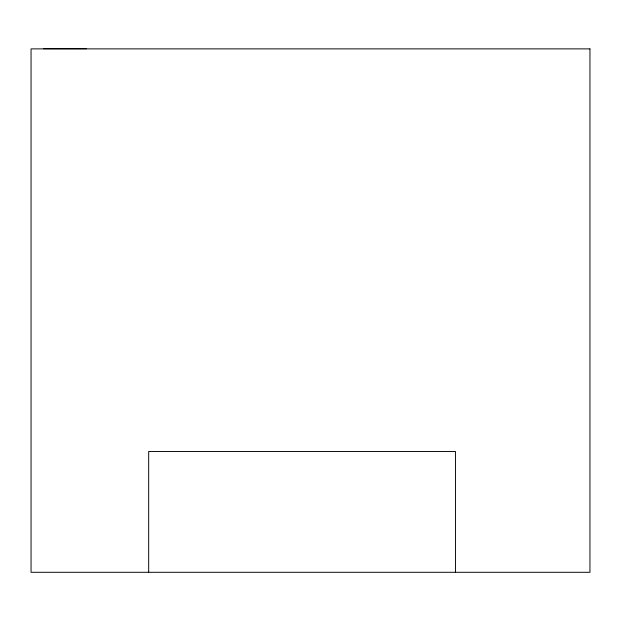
<?xml version="1.0" encoding="UTF-8"?>
<svg xmlns="http://www.w3.org/2000/svg" width="621" height="621" viewBox="0 0 621 621"><rect width="100%" height="100%" fill="white"/><g stroke="black" fill="none" stroke-linecap="round" stroke-linejoin="round"><path stroke-width="0.93" d="M43.617 48.702L86.397 48.702M455.449 572.298L455.449 451.467L148.683 451.467L148.683 572.298M589.95 48.88L31.05 48.88L31.05 572.298L589.95 572.298L589.95 48.88"/></g></svg>
